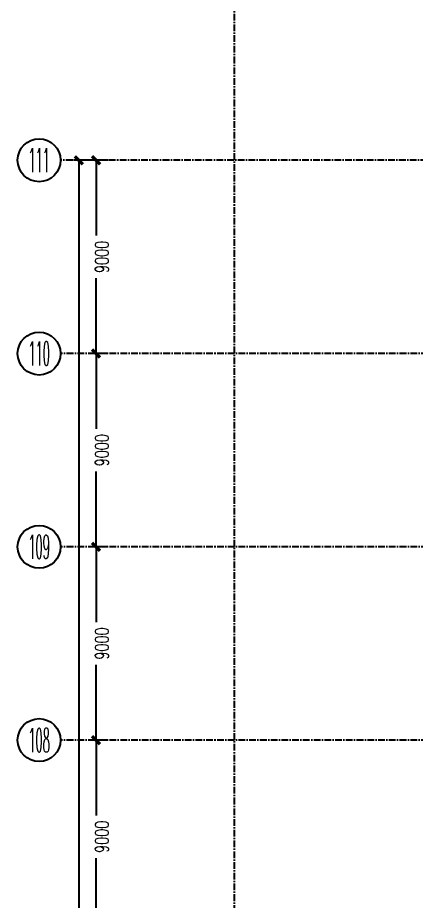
# Model space of a CAD drawing. Extents: x 782294 to 1727252, y -631030 to 17645.
# Drawn here: x 999505 to 1018017, y -190389 to -149291 of the extents above; entities that cross this region are included whole.
import ezdxf
from ezdxf.enums import TextEntityAlignment as Align

# ---------------------------------------------------------------- set-up
doc = ezdxf.new("R2010")
doc.units = 0
doc.linetypes.add('CENTER', pattern=[2, 1.25, -0.25, 0.25, -0.25])
doc.layers.get('Defpoints').update_dxf_attribs({"color": 210})
for name, color, linetype in [('3符号', 3, 'Continuous'), ('DIM', 173, 'Continuous'), ('DOTE', 1, 'CENTER')]:
    doc.layers.add(name, color=color, linetype=linetype)
doc.styles.add('_TCH_AXIS', font='COMPLEX', dxfattribs={"bigfont": 'GBCBIG'})
doc.styles.add('DHTEXT-1', font='romans.shx', dxfattribs={"width": 0.7, "bigfont": 'chinese.shx'})
doc.dimstyles.new('ZN250', dxfattribs={"dimscale": 250, "dimtxt": 2.5, "dimasz": 1.5, "dimexe": 1, "dimexo": 2, "dimgap": 0.9, "dimtad": 1, "dimdec": 0, "dimdsep": 46, "dimtxsty": 'DHTEXT-1', "dimblk": 'ARCHTICK', "dimcen": 2.5, "dimclrd": 173, "dimclre": 173, "dimclrt": 7, "dimazin": 2, "dimtfac": 1, "dimtdec": 0, "dimtix": 1, "dimtmove": 2, "dimatfit": 3, "dimfxl": 0, "dimarcsym": 0})

# ---------------------------------------------------------------- blocks, each defined once
blk = doc.blocks.new('_ArchTick')
at = {"color": 0, "linetype": 'ByBlock', "const_width": 0.4}
blk.add_lwpolyline([(-0.5, -0.5), (0.5, 0.5)], dxfattribs=at)
blk = doc.blocks.new('*D1346')
at = {"layer": 'Defpoints', "color": 0, "ltscale": 2500, "transparency": 16777216}
for p in [(-5386, 63000), (-6444, 54000), (-5386, 54000)]:
    blk.add_point(p, dxfattribs=at)
at = {"layer": 'DIM', "color": 173, "linetype": 'ByBlock', "lineweight": -2, "ltscale": 2500, "transparency": 16777216}
for p, q in [((-5886, 63000), (-6694, 63000)), ((-6444, 63000), (-6444, 59496)), ((-6444, 54000), (-6444, 57504)), ((-5886, 54000), (-6694, 54000))]:
    blk.add_line(p, q, dxfattribs=at)
at = {"layer": 'DIM', "color": 173, "lineweight": -2, "ltscale": 2500, "transparency": 16777216, "xscale": 375, "yscale": 375, "zscale": 375}
for p, rotation in [((-6444, 63000), 90), ((-6444, 54000), 270)]:
    blk.add_blockref('_ArchTick', p, dxfattribs=dict(at, rotation=rotation))
at = {"layer": 'DIM', "color": 7, "ltscale": 2500, "transparency": 16777216, "insert": (-6169, 58500), "char_height": 625, "attachment_point": 5, "rotation": 90, "style": 'DHTEXT-1'}
blk.add_mtext('9000', dxfattribs=at)
blk = doc.blocks.new('*D1347')
at = {"layer": 'Defpoints', "color": 0, "ltscale": 2500, "transparency": 16777216}
for p in [(-5386, 72000), (-6444, 63000), (-5386, 63000)]:
    blk.add_point(p, dxfattribs=at)
at = {"layer": 'DIM', "color": 173, "linetype": 'ByBlock', "lineweight": -2, "ltscale": 2500, "transparency": 16777216}
for p, q in [((-5886, 72000), (-6694, 72000)), ((-6444, 72000), (-6444, 68496)), ((-6444, 63000), (-6444, 66504)), ((-5886, 63000), (-6694, 63000))]:
    blk.add_line(p, q, dxfattribs=at)
at = {"layer": 'DIM', "color": 173, "lineweight": -2, "ltscale": 2500, "transparency": 16777216, "xscale": 375, "yscale": 375, "zscale": 375}
for p, rotation in [((-6444, 72000), 90), ((-6444, 63000), 270)]:
    blk.add_blockref('_ArchTick', p, dxfattribs=dict(at, rotation=rotation))
at = {"layer": 'DIM', "color": 7, "ltscale": 2500, "transparency": 16777216, "insert": (-6169, 67500), "char_height": 625, "attachment_point": 5, "rotation": 90, "style": 'DHTEXT-1'}
blk.add_mtext('9000', dxfattribs=at)
blk = doc.blocks.new('*D1348')
at = {"layer": 'Defpoints', "color": 0, "ltscale": 2500, "transparency": 16777216}
for p in [(-5386, 81000), (-6444, 72000), (-5386, 72000)]:
    blk.add_point(p, dxfattribs=at)
at = {"layer": 'DIM', "color": 173, "linetype": 'ByBlock', "lineweight": -2, "ltscale": 2500, "transparency": 16777216}
for p, q in [((-5886, 81000), (-6694, 81000)), ((-6444, 81000), (-6444, 77496)), ((-6444, 72000), (-6444, 75504)), ((-5886, 72000), (-6694, 72000))]:
    blk.add_line(p, q, dxfattribs=at)
at = {"layer": 'DIM', "color": 173, "lineweight": -2, "ltscale": 2500, "transparency": 16777216, "xscale": 375, "yscale": 375, "zscale": 375}
for p, rotation in [((-6444, 81000), 90), ((-6444, 72000), 270)]:
    blk.add_blockref('_ArchTick', p, dxfattribs=dict(at, rotation=rotation))
at = {"layer": 'DIM', "color": 7, "ltscale": 2500, "transparency": 16777216, "insert": (-6169, 76500), "char_height": 625, "attachment_point": 5, "rotation": 90, "style": 'DHTEXT-1'}
blk.add_mtext('9000', dxfattribs=at)
blk = doc.blocks.new('*D1349')
at = {"layer": 'Defpoints', "color": 0, "ltscale": 2500, "transparency": 16777216}
for p in [(-5386, 90000), (-6444, 81000), (-5386, 81000)]:
    blk.add_point(p, dxfattribs=at)
at = {"layer": 'DIM', "color": 173, "linetype": 'ByBlock', "lineweight": -2, "ltscale": 2500, "transparency": 16777216}
for p, q in [((-5886, 90000), (-6694, 90000)), ((-6444, 90000), (-6444, 86496)), ((-6444, 81000), (-6444, 84504)), ((-5886, 81000), (-6694, 81000))]:
    blk.add_line(p, q, dxfattribs=at)
at = {"layer": 'DIM', "color": 173, "lineweight": -2, "ltscale": 2500, "transparency": 16777216, "xscale": 375, "yscale": 375, "zscale": 375}
for p, rotation in [((-6444, 90000), 90), ((-6444, 81000), 270)]:
    blk.add_blockref('_ArchTick', p, dxfattribs=dict(at, rotation=rotation))
at = {"layer": 'DIM', "color": 7, "ltscale": 2500, "transparency": 16777216, "insert": (-6169, 85500), "char_height": 625, "attachment_point": 5, "rotation": 90, "style": 'DHTEXT-1'}
blk.add_mtext('9000', dxfattribs=at)
blk = doc.blocks.new('*D1371')
at = {"layer": 'Defpoints', "color": 0, "ltscale": 2500, "transparency": 16777216}
for p in [(-5486, 90000), (-7244, 0), (-5486, 0)]:
    blk.add_point(p, dxfattribs=at)
at = {"layer": 'DIM', "color": 173, "linetype": 'ByBlock', "lineweight": -2, "ltscale": 2500, "transparency": 16777216}
for p, q in [((-5986, 90000), (-7494, 90000)), ((-7244, 90000), (-7244, 46204)), ((-7244, 0), (-7244, 43796)), ((-5986, 0), (-7494, 0))]:
    blk.add_line(p, q, dxfattribs=at)
at = {"layer": 'DIM', "color": 173, "lineweight": -2, "ltscale": 2500, "transparency": 16777216, "xscale": 375, "yscale": 375, "zscale": 375}
for p, rotation in [((-7244, 90000), 90), ((-7244, 0), 270)]:
    blk.add_blockref('_ArchTick', p, dxfattribs=dict(at, rotation=rotation))
at = {"layer": 'DIM', "color": 7, "ltscale": 2500, "transparency": 16777216, "insert": (-6969, 45000), "char_height": 625, "attachment_point": 5, "rotation": 90, "style": 'DHTEXT-1'}
blk.add_mtext('90000', dxfattribs=at)
blk = doc.blocks.new('卓越-轴号')
blk.add_circle((0, 0), 4)
at = {"color": 0, "style": '_TCH_AXIS', "width": 1.041667, "flags": 8}
blk.add_attdef('A', text='', height=4.48, dxfattribs=at).set_placement((-2, -2.24), (2, -2.24), align=Align.FIT)
blk = doc.blocks.new('20250901082728')
at = {"layer": 'DOTE', "ltscale": 250}
for p, q in [((0, -5988.9), (0, 99667.3)), ((133969.2, 90000), (-8092.2, 90000)), ((109500, 81000), (-8092.2, 81000)), ((109500, 72000), (-8092.2, 72000)), ((109500, 63000), (-8092.2, 63000))]:
    blk.add_line(p, q, dxfattribs=at)
at = {"layer": '3符号', "color": 7}
ref = blk.add_blockref('卓越-轴号', (-9092.2, 90001.1), dxfattribs=dict(at, xscale=250, yscale=250, zscale=250))
ref.add_attrib('A', '111', dxfattribs={"layer": '0', "color": 0, "height": 1120, "style": '_TCH_AXIS', "width": 0.480769}).set_placement((-9592.2, 89441.1), (-8592.2, 89441.1), align=Align.FIT)
ref = blk.add_blockref('卓越-轴号', (-9092.2, 81001.1), dxfattribs=dict(at, xscale=250, yscale=250, zscale=250))
ref.add_attrib('A', '110', dxfattribs={"layer": '0', "color": 0, "height": 1120, "style": '_TCH_AXIS', "width": 0.426136}).set_placement((-9592.2, 80441.1), (-8592.2, 80441.1), align=Align.FIT)
ref = blk.add_blockref('卓越-轴号', (-9092.2, 72001.1), dxfattribs=dict(at, xscale=250, yscale=250, zscale=250))
ref.add_attrib('A', '109', dxfattribs={"layer": '0', "color": 0, "height": 1120, "style": '_TCH_AXIS', "width": 0.382653}).set_placement((-9592.2, 71441.1), (-8592.2, 71441.1), align=Align.FIT)
ref = blk.add_blockref('卓越-轴号', (-9092.2, 63001.1), dxfattribs=dict(at, xscale=250, yscale=250, zscale=250))
ref.add_attrib('A', '108', dxfattribs={"layer": '0', "color": 0, "height": 1120, "style": '_TCH_AXIS', "width": 0.382653}).set_placement((-9592.2, 62441.1), (-8592.2, 62441.1), align=Align.FIT)
at = {"layer": 'DIM', "ltscale": 2500}
for base, p1, p2, picture, middle in [((-7244.1, 0), (-5485.9, 90000), (-5485.9, 0), '*D1371', (-6969.1, 45000)), ((-6444.1, 81000), (-5385.9, 90000), (-5385.9, 81000), '*D1349', (-6169.1, 85500)), ((-6444.1, 72000), (-5385.9, 81000), (-5385.9, 72000), '*D1348', (-6169.1, 76500)), ((-6444.1, 63000), (-5385.9, 72000), (-5385.9, 63000), '*D1347', (-6169.1, 67500)), ((-6444.1, 54000), (-5385.9, 63000), (-5385.9, 54000), '*D1346', (-6169.1, 58500))]:
    dim = blk.add_linear_dim(base=base, p1=p1, p2=p2, angle=270, dimstyle='ZN250', dxfattribs=at)
    dim.commit()
    dim.dimension.update_dxf_attribs({"geometry": picture, "text_midpoint": middle, "dimtype": 129})

msp = doc.modelspace()

# ---------------------------------------------------------------- block references
at = {"ltscale": 2000}
msp.add_blockref('20250901082728', (1009597.3, -245931.2), dxfattribs=at)

doc.saveas('drawing.dxf')
